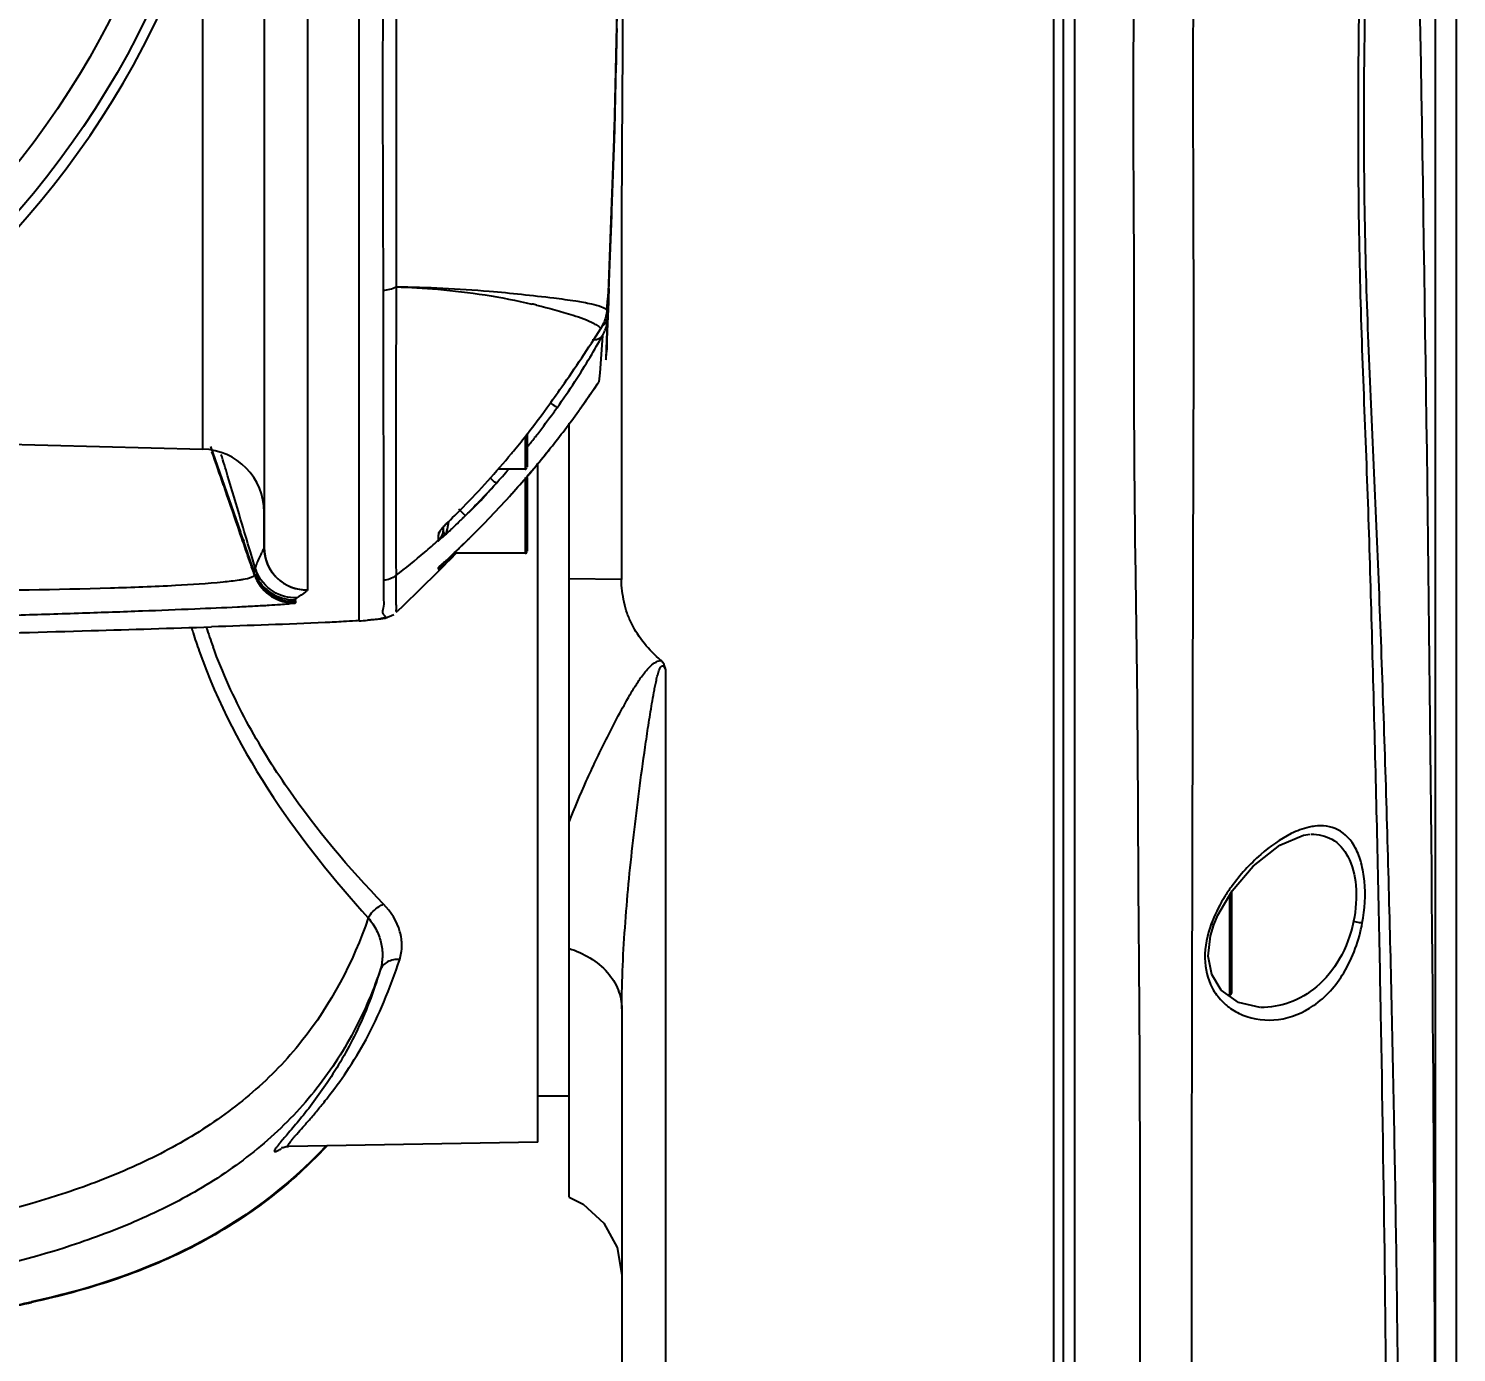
# Model space of a CAD drawing. Header units: millimetres. Extents: x 5828 to 6704, y 123 to 421.
# Drawn here: x 6483.653 to 6488.179, y 265.657 to 269.854 of the extents above; entities that cross this region are included whole.
import ezdxf

# ---------------------------------------------------------------- set-up
doc = ezdxf.new("R2010")
doc.units = ezdxf.units.MM
doc.layers.add('外形图', color=7, linetype='Continuous')
doc.layers.add('尺寸标注', color=7, linetype='Continuous')
doc.styles.add('微软雅黑', font='msyh.ttc', dxfattribs={"height": 1.5})
doc.dimstyles.new('尺寸标注_1_15比例', dxfattribs={"dimtxt": 1.5, "dimasz": 1.25, "dimexe": 0.5, "dimexo": 0.4, "dimgap": 0.5, "dimtad": 1, "dimdec": 1, "dimlfac": 15, "dimdsep": 46, "dimtxsty": '微软雅黑', "dimcen": 0.09, "dimadec": 0, "dimazin": 0, "dimtp": 0.01, "dimtm": 0.01, "dimtfac": 1, "dimtdec": 1, "dimtofl": 0, "dimtmove": 0, "dimatfit": 3, "dimfxl": 1, "dimtolj": 1, "dimarcsym": 0})

# ---------------------------------------------------------------- blocks, each defined once
blk = doc.blocks.new('*D945')
at = {"layer": 'Defpoints', "color": 0}
for p in [(6488.1127, 277.9249), (6474.9537, 264.1518), (6488.1127, 263.9724)]:
    blk.add_point(p, dxfattribs=at)
at = {"layer": '尺寸标注', "color": 0, "lineweight": -2}
for p, q in [((6474.9537, 264.5518), (6474.9537, 278.4249)), ((6488.1127, 264.3724), (6488.1127, 278.4249)), ((6476.2037, 277.9249), (6486.8627, 277.9249))]:
    blk.add_line(p, q, dxfattribs=at)
at = {"layer": '尺寸标注', "color": 0}
for points in [[(6476.2037, 278.1332), (6476.2037, 277.7166), (6474.9537, 277.9249)], [(6486.8627, 277.7166), (6486.8627, 278.1332), (6488.1127, 277.9249)]]:
    blk.add_solid(points, dxfattribs=at)
at = {"layer": '尺寸标注', "color": 0, "insert": (6481.5332, 279.2039), "char_height": 1.5, "attachment_point": 5, "style": '微软雅黑'}
blk.add_mtext('\\A1;197.4', dxfattribs=at)
blk = doc.blocks.new('*D946')
at = {"layer": 'Defpoints', "color": 0}
for p in [(6488.1787, 282.8993), (6474.8878, 252.3165), (6488.1787, 252.3087)]:
    blk.add_point(p, dxfattribs=at)
at = {"layer": '尺寸标注', "color": 0, "lineweight": -2}
for p, q in [((6474.8878, 252.7165), (6474.8878, 283.3993)), ((6488.1787, 252.7087), (6488.1787, 283.3993)), ((6476.1378, 282.8993), (6486.9287, 282.8993))]:
    blk.add_line(p, q, dxfattribs=at)
at = {"layer": '尺寸标注', "color": 0}
for points in [[(6476.1378, 283.1076), (6476.1378, 282.6909), (6474.8878, 282.8993)], [(6486.9287, 282.6909), (6486.9287, 283.1076), (6488.1787, 282.8993)]]:
    blk.add_solid(points, dxfattribs=at)
at = {"layer": '尺寸标注', "color": 0, "insert": (6481.5332, 284.1783), "char_height": 1.5, "attachment_point": 5, "style": '微软雅黑'}
blk.add_mtext('\\A1;\\A1;199.3', dxfattribs=at)

msp = doc.modelspace()

# ---------------------------------------------------------------- linework, layer by layer
at = {"layer": '外形图'}
for p, q in [((6484.6999, 274.2044), (6484.6999, 267.977)), ((6484.5374, 274.1064), (6484.5374, 268.0748)), ((6484.3999, 273.9732), (6484.3999, 268.208)), ((6486.9011, 273.3031), (6486.9011, 260.5257)), ((6486.9333, 260.5845), (6486.9333, 273.2686)), ((6486.9678, 273.3007), (6486.968, 260.5831)), ((6485.51, 269.5322), (6485.5283, 270.3684)), ((6485.5101, 269.5322), (6485.5284, 270.3684)), ((6485.5107, 269.5322), (6485.529, 270.3684)), ((6484.2052, 268.5207), (6484.2052, 270.2537)), ((6485.4835, 268.8081), (6485.51, 269.5322)), ((6485.4859, 268.8507), (6485.5107, 269.5322)), ((6485.4869, 268.9022), (6485.5101, 269.5322)), ((6486.9677, 269.3645), (6486.9677, 268.3698)), ((6484.7773, 269.0244), (6484.7779, 268.105)), ((6485.4859, 268.9612), (6485.4925, 269.0294)), ((6485.4925, 269.0294), (6485.4899, 268.963)), ((6485.4859, 268.9612), (6485.4895, 268.9986)), ((6485.4899, 268.963), (6485.489, 268.9416)), ((6485.4909, 268.9894), (6485.4898, 268.961)), ((6485.489, 268.9416), (6485.4842, 268.8285)), ((6485.489, 268.9416), (6485.486, 268.868)), ((6485.4716, 268.8799), (6485.4633, 268.7629)), ((6485.4842, 268.8285), (6485.4831, 268.8036)), ((6485.486, 268.868), (6485.4843, 268.8284)), ((6485.4831, 268.8036), (6485.4833, 268.8055)), ((6485.4833, 268.8055), (6485.4834, 268.8079)), ((6485.4633, 268.7629), (6485.4602, 268.7338)), ((6485.4633, 268.7629), (6485.4607, 268.734)), ((6485.4059, 268.6547), (6485.4606, 268.7338)), ((6485.4463, 268.7127), (6485.4564, 268.7277)), ((6485.3666, 266.1496), (6485.3666, 268.6028)), ((6485.2266, 268.5617), (6485.2266, 268.4574)), ((6485.2333, 268.5704), (6485.2333, 268.4641)), ((6483.5333, 268.5383), (6484.2052, 268.5207)), ((6484.2294, 268.5294), (6484.2438, 268.4895)), ((6484.2438, 268.4895), (6484.3248, 268.2579)), ((6485.2666, 266.324), (6485.2666, 268.4752)), ((6485.2266, 268.4574), (6485.1402, 268.4574)), ((6485.2266, 268.4309), (6485.2266, 268.1907)), ((6485.2333, 268.4307), (6485.2333, 268.1974)), ((6484.3999, 268.2084), (6484.3997, 268.3218)), ((6484.3999, 268.2084), (6484.3997, 268.3217)), ((6484.9769, 268.2837), (6484.9757, 268.2822)), ((6484.9803, 268.2682), (6484.9847, 268.291)), ((6484.3332, 268.2337), (6484.3248, 268.2579)), ((6484.9666, 268.2642), (6484.9645, 268.2503)), ((6484.9666, 268.2723), (6484.9666, 268.2641)), ((6484.9687, 268.2443), (6484.9773, 268.2521)), ((6484.9771, 268.2519), (6484.9803, 268.2682)), ((6484.3332, 268.2337), (6484.3349, 268.2286)), ((6484.3482, 268.1902), (6484.3332, 268.2337)), ((6484.3354, 268.2272), (6484.3342, 268.2309)), ((6484.3477, 268.1906), (6484.3354, 268.2272)), ((6484.3709, 268.1444), (6484.3559, 268.195)), ((6484.9513, 268.2309), (6484.9513, 268.2296)), ((6485.0278, 268.2163), (6485.0335, 268.2218)), ((6485.028, 268.2161), (6485.0337, 268.2217)), ((6484.3679, 268.133), (6484.3482, 268.1902)), ((6484.3727, 268.1495), (6484.3709, 268.1444)), ((6484.3728, 268.1494), (6484.3709, 268.1444)), ((6484.9549, 268.1471), (6484.9773, 268.168)), ((6484.9747, 268.1567), (6484.9924, 268.1743)), ((6484.977, 268.1637), (6484.9779, 268.1686)), ((6484.9924, 268.1743), (6485.0088, 268.1907)), ((6485.2266, 268.1907), (6485.001, 268.1907)), ((6484.3679, 268.133), (6484.3685, 268.1284)), ((6484.9513, 268.1437), (6484.9515, 268.1414)), ((6484.9515, 268.1414), (6484.9515, 268.1404)), ((6485.5321, 268.1072), (6485.3666, 268.1097)), ((6484.5374, 268.0748), (6484.5374, 268.0746)), ((6484.8358, 268.0196), (6484.901, 268.0828)), ((6484.5028, 268.0493), (6484.4981, 268.0433)), ((6484.4981, 268.0433), (6484.4991, 268.0374)), ((6484.4991, 268.0374), (6484.4986, 268.033)), ((6484.8185, 268.0033), (6484.8358, 268.0196)), ((6484.7684, 267.982), (6484.7618, 267.9815)), ((6484.8184, 268.0032), (6484.8183, 268.0031)), ((6485.6714, 267.8217), (6485.6714, 265.5901)), ((6487.1703, 267.1202), (6487.171, 267.024)), ((6487.4227, 267.0438), (6487.4674, 267.1203)), ((6487.4599, 266.7906), (6487.4599, 267.1075)), ((6487.4666, 266.7973), (6487.4666, 267.1189)), ((6487.171, 267.024), (6487.1714, 266.9752)), ((6487.4098, 267.0127), (6487.4227, 267.0438)), ((6487.1714, 266.9752), (6487.1717, 266.9282)), ((6487.1726, 266.7905), (6487.1727, 266.7768)), ((6487.1728, 266.7911), (6487.1729, 266.7775)), ((6487.488, 266.7661), (6487.4328, 266.8058)), ((6487.4539, 266.7906), (6487.4599, 266.7906)), ((6485.5333, 266.7466), (6485.5332, 265.6083)), ((6487.5567, 266.7511), (6487.488, 266.7661)), ((6486.9678, 266.6856), (6486.9678, 262.7898)), ((6485.3666, 266.4696), (6485.2666, 266.4696)), ((6485.2666, 266.324), (6484.4766, 266.3102))]:
    msp.add_line(p, q, dxfattribs=at)
for points in [[(6486.9677, 271.3852), (6486.9677, 270.3015), (6486.9677, 269.8026), (6486.9677, 269.3645)], [(6486.9677, 268.3698), (6486.9677, 268.1043), (6486.9678, 267.8037), (6486.9678, 267.4709), (6486.9678, 267.1105), (6486.9678, 266.6856)], [(6484.9618, 268.2673), (6484.9608, 268.2655), (6484.9615, 268.2664), (6484.9673, 268.2732), (6484.9757, 268.2822)], [(6484.901, 268.0828), (6484.9446, 268.1262), (6484.9676, 268.1495), (6484.9755, 268.1575)], [(6484.9532, 268.1455), (6484.9534, 268.1457), (6484.9549, 268.1471)], [(6484.769, 267.9822), (6484.7833, 267.9848), (6484.8107, 267.9969)], [(6487.4674, 267.1203), (6487.534, 267.1984), (6487.6189, 267.2654), (6487.6937, 267.2968), (6487.715, 267.2996)], [(6487.4328, 266.8058), (6487.4032, 266.8548), (6487.3921, 266.9137), (6487.3994, 266.9783), (6487.4098, 267.0127)], [(6484.4576, 266.307), (6484.4559, 266.306), (6484.456, 266.306), (6484.4597, 266.3074), (6484.4694, 266.3096), (6484.4766, 266.3102)], [(6485.3666, 266.1497), (6485.4104, 266.127), (6485.476, 266.0676), (6485.5185, 265.9899), (6485.5333, 265.9025)]]:
    msp.add_lwpolyline(points, dxfattribs=at)
for radius in [2.7667, 2.6667]:
    msp.add_circle((6481.5333, 271.0906), radius, dxfattribs=at)
for centre, radius, start, end in [((6481.5333, 271.0906), 2.8, 275.4406, 264.5594), ((6180.7599, 264.3978), 307.353, 358.792188, 1.049241), ((6433.3655, 271.0897), 52.1677, 357.73658, 358.64244), ((6484.7355, 266.7799), 2.2596, 76.5029, 76.8832), ((6485.3531, 268.9722), 0.1334, 328.7355, 337.578), ((6483.5505, 269.9368), 2.1926, 329.1486, 331.1815), ((6485.352, 268.9467), 0.137, 330.795, 338.8096), ((6483.4324, 270.0068), 2.3299, 326.9219, 329.1589), ((6483.3737, 270.0449), 2.3999, 324.5208, 326.9259), ((6482.7251, 270.5665), 3.2927, 325.1906, 325.7362), ((6482.9953, 270.3178), 2.8406, 322.0162, 324.0857), ((6483.1762, 270.1855), 2.6424, 324.1019, 324.5236), ((6482.9873, 270.3822), 2.9722, 324.1349, 324.4618), ((6482.8881, 270.453), 3.0941, 324.4627, 325.1923), ((6483.1755, 270.186), 2.6432, 322.2918, 324.1019), ((6482.7959, 270.522), 3.2092, 321.5034, 324.1147), ((6483.0317, 270.2895), 2.7944, 320.6713, 322.0143), ((6483.1759, 270.1857), 2.6428, 321.1367, 321.9512), ((6483.176, 270.1857), 2.6426, 321.9512, 322.2917), ((6484.1999, 268.3207), 0.2, 0, 88.5), ((6457.4481, 259.1151), 28.3867, 19.10466, 19.33199), ((6483.0483, 270.276), 2.773, 320.363, 320.6698), ((6482.8048, 270.5168), 3.199, 319.815, 321.477), ((6482.6742, 270.6069), 3.3572, 321.0744, 321.5636), ((6483.0745, 270.254), 2.7388, 315.57, 320.368), ((6482.6063, 270.6617), 3.4445, 320.289, 321.0746), ((6427.6396, 251.4343), 59.141, 16.568007, 16.708177), ((6483.1768, 270.1849), 2.6415, 317.8321, 319.1482), ((6482.7762, 270.5389), 3.2351, 318.1245, 319.4622), ((6482.6131, 270.6558), 3.4355, 319.7148, 319.9452), ((6482.7224, 270.5855), 3.3062, 319.4559, 319.662), ((6482.7225, 270.5854), 3.3061, 319.662, 319.8274), ((6482.5971, 270.6692), 3.4564, 319.9452, 320.2902), ((6446.3039, 255.2554), 40.1804, 18.90418, 19.10413), ((6483.1746, 270.187), 2.6445, 315.0718, 316.7901), ((6483.0947, 270.2087), 2.7186, 316.8778, 318.6211), ((6483.1779, 270.184), 2.64, 316.7889, 317.8312), ((6482.7689, 270.5461), 3.2453, 316.379, 318.1173), ((6483.0726, 270.2564), 2.7418, 313.9886, 315.5621), ((6483.1138, 270.3251), 2.786, 313.8867, 314.8626), ((6483.176, 270.1858), 2.6427, 313.5648, 314.1622), ((6483.1773, 270.1844), 2.6408, 314.1624, 314.5187), ((6483.1761, 270.1856), 2.6425, 314.5187, 314.7606), ((6483.1877, 270.174), 2.6261, 314.7586, 315.0711), ((6483.0611, 270.3797), 2.8619, 313.6588, 313.8897), ((6482.7565, 270.5579), 3.2624, 314.642, 316.3788), ((6484.9197, 268.2656), 0.0469, 312.3559, 328.1577), ((6484.9197, 268.2643), 0.0469, 312.3017, 328.1226), ((6484.9199, 268.2876), 0.0468, 312.9483, 328.5262), ((6484.9199, 268.2642), 0.0467, 328.1829, 342.7723), ((6483.1813, 270.18), 2.6349, 312.9689, 313.3929), ((6483.1756, 270.1862), 2.6433, 313.3928, 313.5649), ((6484.5332, 268.2079), 0.1334, 179.7752, 271.785), ((6483.1282, 270.2876), 2.7484, 307.9222, 310.374), ((6482.9779, 270.4655), 2.9812, 310.3609, 311.4486), ((6482.7451, 270.5695), 3.2787, 312.9065, 313.7418), ((6482.7468, 270.5677), 3.2762, 313.7419, 313.9127), ((6482.7476, 270.5669), 3.2751, 313.9127, 314.1297), ((6482.7495, 270.5649), 3.2724, 314.2686, 314.6427), ((6484.9197, 268.1749), 0.0469, 312.7139, 328.3977), ((6485.4335, 267.6673), 0.6744, 132.5833, 133.1682), ((6482.6832, 270.5976), 3.3444, 313.3055, 313.9665), ((6484.4944, 268.1663), 0.1334, 198.9495, 203.2327), ((6484.4987, 268.1827), 0.1334, 196.6796, 200.8491), ((6484.494, 268.1765), 0.1333, 203.3055, 271.7938), ((6484.4944, 268.1663), 0.1333, 203.2346, 271.7866), ((6484.4949, 268.1707), 0.1333, 202.8222, 271.7937), ((6484.5333, 268.208), 0.1333, 216.1221, 271.8005), ((6484.5925, 269.7041), 1.7314, 273.5594, 274.4716), ((6479.0017, 432.2507), 164.3769, 271.534893, 271.690594), ((6480.8354, 370.8341), 102.9329, 271.678912, 271.891457), ((6485.8661, 268.4741), 1.7744, 197.0178, 197.568), ((6485.8985, 268.4845), 1.8085, 197.5727, 199.526), ((6485.8355, 268.479), 1.7015, 197.9056, 200.1146), ((6487.8981, 266.8209), 0.5338, 144.1488, 148.4082), ((6487.8768, 266.8338), 0.5089, 149.1549, 159.0754), ((6487.8803, 266.8322), 0.5127, 148.4412, 149.2024), ((6487.5669, 266.8995), 0.1838, 208.1739, 224.0256), ((6487.4599, 266.7973), 0.00667, 270, 0), ((6487.5712, 266.9034), 0.1895, 223.9837, 227.4948), ((6487.5724, 266.9047), 0.1913, 227.4897, 228.0759), ((6482.9344, 269.1677), 3.43, 278.6546, 282.0986), ((6483.0142, 268.7577), 3.0109, 282.2475, 282.4216), ((6483.0197, 268.7502), 3.0038, 282.1763, 282.3509)]:
    msp.add_arc(centre, radius, start, end, dxfattribs=at)
for points, knots in [([(6487.1727, 273.2181), (6487.1708, 273.115), (6487.1682, 272.8362), (6487.1641, 272.3207), (6487.1602, 271.7724), (6487.158, 271.255), (6487.1572, 270.8234), (6487.1569, 270.3732), (6487.1548, 269.9123), (6487.1535, 269.4489), (6487.1575, 268.9909), (6487.1556, 268.5463), (6487.161, 268.1163), (6487.1677, 267.6936), (6487.1684, 267.4128), (6487.1693, 267.271)], [0, 0, 0, 0, 0.052018, 0.14063, 0.260063, 0.328634, 0.401622, 0.477775, 0.555722, 0.634104, 0.711556, 0.78676, 0.858371, 0.928461, 1, 1, 1, 1]), ([(6487.3427, 260.7515), (6487.3429, 261.3331), (6487.3432, 262.493), (6487.3409, 264.2218), (6487.3386, 265.9178), (6487.3424, 267.2995), (6487.3443, 268.2498), (6487.3465, 268.7936), (6487.3457, 269.2189), (6487.3439, 269.6527), (6487.3455, 270.0882), (6487.3459, 270.5186), (6487.3443, 271.0625), (6487.343, 271.6802), (6487.343, 272.4164), (6487.3419, 272.8931), (6487.341, 273.1518)], [0, 0, 0, 0, 0.140717, 0.280594, 0.418245, 0.551049, 0.614865, 0.648146, 0.682599, 0.717775, 0.753083, 0.787971, 0.821891, 0.884669, 0.937411, 1, 1, 1, 1]), ([(6487.9802, 272.3315), (6487.9792, 272.2862), (6487.9742, 272.1752), (6487.9571, 271.8792), (6487.9259, 271.3885), (6487.889, 270.6922), (6487.869, 270.0414), (6487.8657, 269.494), (6487.8717, 268.9579), (6487.8966, 268.432), (6487.9107, 267.9121), (6487.925, 267.3887), (6487.9446, 266.459), (6487.9622, 265.114), (6487.9622, 263.7568), (6487.9513, 262.6587), (6487.94, 261.9677), (6487.9278, 261.4135), (6487.9175, 260.997), (6487.905, 260.5804), (6487.8966, 260.3025), (6487.8941, 260.1637)], [0, 0, 0, 0, 0.011167, 0.027374, 0.073074, 0.132338, 0.199219, 0.233527, 0.267255, 0.331331, 0.36328, 0.395437, 0.460374, 0.592458, 0.726952, 0.794867, 0.863086, 0.897279, 0.931498, 0.96578, 1, 1, 1, 1]), ([(6487.9202, 260.1709), (6487.924, 260.3098), (6487.9351, 260.5876), (6487.9492, 261.0042), (6487.9612, 261.4207), (6487.9751, 261.9751), (6487.9881, 262.6663), (6487.9975, 263.4927), (6488.0008, 264.3141), (6487.9983, 265.1292), (6487.99, 265.9364), (6487.9754, 266.7344), (6487.9581, 267.3928), (6487.94, 267.9136), (6487.9204, 268.4296), (6487.8853, 269.0908), (6487.8838, 269.8943), (6487.9117, 270.6744), (6487.95, 271.2754), (6487.9798, 271.6863), (6487.9969, 271.9226), (6488.0082, 272.1017), (6488.0126, 272.2015), (6488.0126, 272.241)], [0, 0, 0, 0, 0.034518, 0.069052, 0.103561, 0.138036, 0.206819, 0.275293, 0.343347, 0.410874, 0.477763, 0.543892, 0.609149, 0.641367, 0.673359, 0.737434, 0.805826, 0.872862, 0.931333, 0.955415, 0.975202, 0.990194, 1, 1, 1, 1]), ([(6484.7767, 271.0906), (6484.7767, 270.7195), (6484.7754, 270.0307), (6484.7748, 269.342), (6484.7773, 269.0244)], [0, 0, 0, 0, 0.538926, 1, 1, 1, 1]), ([(6484.818, 271.0906), (6484.818, 270.9028), (6484.8189, 270.5338), (6484.8181, 269.9972), (6484.8175, 269.5), (6484.8184, 269.1838), (6484.8178, 269.0353)], [0, 0, 0, 0, 0.274199, 0.538538, 0.78326, 1, 1, 1, 1]), ([(6485.5329, 270.5426), (6485.534, 270.3359), (6485.5376, 269.9208), (6485.5311, 269.302), (6485.5333, 268.6968), (6485.5324, 268.3002), (6485.5321, 268.1072)], [0, 0, 0, 0, 0.254627, 0.511343, 0.762279, 1, 1, 1, 1]), ([(6484.8177, 269.035), (6484.8176, 268.9045), (6484.8175, 268.7211), (6484.8172, 268.4941), (6484.8173, 268.3631), (6484.8169, 268.2607), (6484.8177, 268.1878), (6484.8169, 268.1445), (6484.8188, 268.1248), (6484.8174, 268.1196)], [0, 0, 0, 0, 0.427721, 0.60084, 0.744139, 0.85673, 0.936769, 0.982379, 1, 1, 1, 1]), ([(6484.8177, 269.035), (6484.8619, 269.0336), (6485.0065, 269.0255), (6485.1503, 269.0034), (6485.2483, 268.9806)], [0, 0, 0, 0, 0.305171, 1, 1, 1, 1]), ([(6484.8178, 269.0353), (6484.9164, 269.0343), (6485.0834, 269.0258), (6485.2729, 269.0058), (6485.3807, 268.9917), (6485.4317, 268.9829), (6485.465, 268.9743), (6485.4816, 268.9662), (6485.4859, 268.9612)], [0, 0, 0, 0, 0.43813, 0.741942, 0.846091, 0.921354, 0.970967, 1, 1, 1, 1]), ([(6485.2629, 268.9771), (6485.3019, 268.9677), (6485.3636, 268.9511), (6485.4244, 268.9298), (6485.4455, 268.9185)], [0, 0, 0, 0, 0.625993, 1, 1, 1, 1]), ([(6485.4455, 268.9185), (6485.4473, 268.9175), (6485.4533, 268.9142), (6485.4591, 268.9104), (6485.4628, 268.9072)], [0, 0, 0, 0, 0.289616, 1, 1, 1, 1]), ([(6485.489, 268.9416), (6485.4886, 268.9333), (6485.4838, 268.9217), (6485.4757, 268.9136), (6485.4734, 268.9115)], [0, 0, 0, 0, 0.731579, 1, 1, 1, 1]), ([(6485.2959, 268.6516), (6485.3118, 268.6737), (6485.3706, 268.7562), (6485.427, 268.8406), (6485.4671, 268.903)], [0, 0, 0, 0, 0.268378, 1, 1, 1, 1]), ([(6485.4716, 268.8799), (6485.4702, 268.8776), (6485.4619, 268.8682), (6485.4484, 268.8654), (6485.4389, 268.8655)], [0, 0, 0, 0, 0.220324, 1, 1, 1, 1]), ([(6485.328, 268.652), (6485.327, 268.654), (6485.3187, 268.6577), (6485.3129, 268.6633), (6485.308, 268.6668)], [0, 0, 0, 0, 0.274181, 1, 1, 1, 1]), ([(6485.1346, 268.4117), (6485.1341, 268.4138), (6485.1259, 268.4183), (6485.1212, 268.4246), (6485.1168, 268.4286)], [0, 0, 0, 0, 0.273427, 1, 1, 1, 1]), ([(6485.2266, 268.4574), (6485.2282, 268.4574), (6485.2317, 268.4576), (6485.2324, 268.4617), (6485.2315, 268.4627)], [0, 0, 0, 0, 0.543158, 1, 1, 1, 1]), ([(6485.0368, 268.3093), (6485.0367, 268.31), (6485.0342, 268.3117), (6485.0286, 268.319), (6485.0219, 268.3252), (6485.017, 268.3301)], [0, 0, 0, 0, 0.074812, 0.27437, 1, 1, 1, 1]), ([(6484.9769, 268.2837), (6484.9754, 268.2821), (6484.9701, 268.2766), (6484.9649, 268.271), (6484.9613, 268.2669)], [0, 0, 0, 0, 0.283072, 1, 1, 1, 1]), ([(6484.9513, 268.2296), (6484.9513, 268.2279), (6484.9612, 268.2398), (6484.9643, 268.2404), (6484.9687, 268.2443)], [0, 0, 0, 0, 0.231468, 1, 1, 1, 1]), ([(6484.9518, 268.2534), (6484.9518, 268.2511), (6484.9517, 268.2449), (6484.9517, 268.2387), (6484.9516, 268.2347)], [0, 0, 0, 0, 0.361573, 1, 1, 1, 1]), ([(6484.9546, 268.2586), (6484.9538, 268.2575), (6484.9528, 268.2559), (6484.9518, 268.2541), (6484.9518, 268.2534)], [0, 0, 0, 0, 0.657717, 1, 1, 1, 1]), ([(6484.9666, 268.2642), (6484.9666, 268.2626), (6484.9668, 268.2579), (6484.9698, 268.2534), (6484.9726, 268.2518)], [0, 0, 0, 0, 0.319262, 1, 1, 1, 1]), ([(6484.9726, 268.2518), (6484.9732, 268.2514), (6484.9748, 268.2506), (6484.9765, 268.2515), (6484.9772, 268.252)], [0, 0, 0, 0, 0.455564, 1, 1, 1, 1]), ([(6484.393, 268.1944), (6484.3912, 268.191), (6484.3838, 268.1763), (6484.3771, 268.1613), (6484.3727, 268.1495)], [0, 0, 0, 0, 0.231535, 1, 1, 1, 1]), ([(6484.3999, 268.208), (6484.3999, 268.2081), (6484.3999, 268.2082), (6484.3999, 268.2083), (6484.3999, 268.2084)], [0, 0, 0, 0, 0.496845, 1, 1, 1, 1]), ([(6484.9516, 268.2347), (6484.9516, 268.234), (6484.9515, 268.2327), (6484.9514, 268.2315), (6484.9513, 268.2309)], [0, 0, 0, 0, 0.545939, 1, 1, 1, 1]), ([(6485.2266, 268.1907), (6485.2282, 268.1907), (6485.2317, 268.1909), (6485.2324, 268.195), (6485.2315, 268.1961)], [0, 0, 0, 0, 0.543158, 1, 1, 1, 1]), ([(6484.9515, 268.1404), (6484.9516, 268.1398), (6484.9543, 268.1435), (6484.957, 268.1447), (6484.9641, 268.1519), (6484.9691, 268.1563), (6484.9721, 268.1592)], [0, 0, 0, 0, 0.057465, 0.239401, 0.552214, 1, 1, 1, 1]), ([(6484.9772, 268.1679), (6484.9747, 268.1656), (6484.9671, 268.1585), (6484.9595, 268.1514), (6484.9545, 268.1468)], [0, 0, 0, 0, 0.339918, 1, 1, 1, 1]), ([(6484.9725, 268.1632), (6484.9727, 268.1631), (6484.9731, 268.1628), (6484.9735, 268.1627), (6484.9738, 268.1626)], [0, 0, 0, 0, 0.514382, 1, 1, 1, 1]), ([(6484.9738, 268.1626), (6484.9742, 268.1625), (6484.9755, 268.1626), (6484.9765, 268.1633), (6484.9771, 268.1638)], [0, 0, 0, 0, 0.409676, 1, 1, 1, 1]), ([(6484.3332, 268.1074), (6484.3289, 268.1066), (6484.3077, 268.103), (6484.2863, 268.1005), (6484.2693, 268.0988)], [0, 0, 0, 0, 0.204413, 1, 1, 1, 1]), ([(6484.3683, 268.123), (6484.369, 268.1192), (6484.3533, 268.1104), (6484.3424, 268.1092), (6484.3332, 268.1074)], [0, 0, 0, 0, 0.289667, 1, 1, 1, 1]), ([(6484.3681, 268.1349), (6484.3681, 268.1345), (6484.368, 268.1339), (6484.3679, 268.1333), (6484.3679, 268.133)], [0, 0, 0, 0, 0.591154, 1, 1, 1, 1]), ([(6484.369, 268.1384), (6484.3688, 268.1378), (6484.3685, 268.1366), (6484.3682, 268.1354), (6484.3681, 268.1349)], [0, 0, 0, 0, 0.559794, 1, 1, 1, 1]), ([(6484.3685, 268.1251), (6484.3685, 268.1248), (6484.3684, 268.1241), (6484.3683, 268.1234), (6484.3683, 268.123)], [0, 0, 0, 0, 0.478028, 1, 1, 1, 1]), ([(6484.3685, 268.1284), (6484.3686, 268.1279), (6484.3686, 268.1268), (6484.3686, 268.1257), (6484.3685, 268.1251)], [0, 0, 0, 0, 0.445661, 1, 1, 1, 1]), ([(6484.7779, 268.105), (6484.7781, 268.0936), (6484.7788, 268.0725), (6484.7779, 268.0427), (6484.7794, 268.0195), (6484.7726, 268.0028), (6484.7765, 267.9977)], [0, 0, 0, 0, 0.318469, 0.592835, 0.820804, 1, 1, 1, 1]), ([(6484.8174, 268.1196), (6484.8169, 268.1057), (6484.817, 268.0806), (6484.8173, 268.051), (6484.8172, 268.0315), (6484.8179, 268.0215), (6484.818, 268.0146), (6484.8173, 268.0102), (6484.8174, 268.0067), (6484.8197, 268.004), (6484.8189, 268.0033)], [0, 0, 0, 0, 0.359158, 0.645132, 0.762327, 0.861068, 0.903367, 0.941165, 0.973273, 1, 1, 1, 1]), ([(6484.9545, 268.1468), (6484.9537, 268.146), (6484.953, 268.1449), (6484.9513, 268.144), (6484.9513, 268.1437)], [0, 0, 0, 0, 0.746027, 1, 1, 1, 1]), ([(6485.6572, 267.8506), (6485.6383, 267.8672), (6485.6035, 267.903), (6485.5688, 267.9549), (6485.5495, 267.9999), (6485.54, 268.0351), (6485.5341, 268.0709), (6485.5321, 268.095), (6485.5321, 268.1071)], [0, 0, 0, 0, 0.255942, 0.506707, 0.630642, 0.75374, 0.876878, 1, 1, 1, 1]), ([(6484.2693, 268.0988), (6484.2192, 268.0937), (6484.1002, 268.0864), (6483.8094, 268.0753), (6483.5686, 268.0719), (6483.3967, 268.0713)], [0, 0, 0, 0, 0.172708, 0.409548, 1, 1, 1, 1]), ([(6484.5374, 268.0746), (6484.5354, 268.0722), (6484.5249, 268.0624), (6484.5124, 268.0551), (6484.5028, 268.0493)], [0, 0, 0, 0, 0.216413, 1, 1, 1, 1]), ([(6484.4986, 268.033), (6484.4978, 268.0312), (6484.4882, 268.032), (6484.4745, 268.0285), (6484.4475, 268.0275), (6484.4122, 268.0247), (6484.3667, 268.0223), (6484.2882, 268.0182), (6484.1694, 268.013), (6484.0057, 268.0065), (6483.8181, 267.9999), (6483.614, 267.9935), (6483.4731, 267.9895), (6483.4012, 267.9876)], [0, 0, 0, 0, 0.005376, 0.019904, 0.043571, 0.076231, 0.117682, 0.167638, 0.291145, 0.442171, 0.615171, 0.803519, 1, 1, 1, 1]), ([(6484.6509, 267.9738), (6484.6317, 267.9727), (6484.4923, 267.9658), (6484.3529, 267.9613), (6484.2328, 267.9573)], [0, 0, 0, 0, 0.138378, 1, 1, 1, 1]), ([(6484.6999, 267.977), (6484.6965, 267.9768), (6484.6802, 267.9756), (6484.6639, 267.9746), (6484.6509, 267.9738)], [0, 0, 0, 0, 0.207418, 1, 1, 1, 1]), ([(6484.7477, 267.9798), (6484.7462, 267.9796), (6484.7395, 267.979), (6484.7327, 267.9784), (6484.7274, 267.978)], [0, 0, 0, 0, 0.218095, 1, 1, 1, 1]), ([(6484.778, 267.9849), (6484.7771, 267.9846), (6484.7717, 267.9831), (6484.7662, 267.9822), (6484.7618, 267.9815)], [0, 0, 0, 0, 0.18279, 1, 1, 1, 1]), ([(6484.7765, 267.9977), (6484.7784, 267.9953), (6484.7822, 267.9937), (6484.7847, 267.9877), (6484.7816, 267.9863), (6484.7802, 267.9857)], [0, 0, 0, 0, 0.544276, 0.725675, 1, 1, 1, 1]), ([(6484.7802, 267.9857), (6484.7799, 267.9855), (6484.7791, 267.9853), (6484.7784, 267.985), (6484.778, 267.9849)], [0, 0, 0, 0, 0.471285, 1, 1, 1, 1]), ([(6484.194, 267.88), (6484.2519, 267.7167), (6484.4094, 267.4161), (6484.6213, 267.1551), (6484.7298, 267.0349)], [0, 0, 0, 0, 0.516984, 1, 1, 1, 1]), ([(6484.7783, 267.0781), (6484.6686, 267.1923), (6484.5112, 267.3778), (6484.338, 267.6574), (6484.2674, 267.8127), (6484.2377, 267.8939)], [0, 0, 0, 0, 0.482387, 0.736815, 1, 1, 1, 1]), ([(6485.3666, 267.3386), (6485.3834, 267.3822), (6485.4111, 267.4474), (6485.451, 267.534), (6485.4833, 267.6002), (6485.5175, 267.667), (6485.5478, 267.7226), (6485.574, 267.7668), (6485.5954, 267.7996), (6485.616, 267.8261), (6485.6367, 267.8436), (6485.65, 267.8504), (6485.6572, 267.8506)], [0, 0, 0, 0, 0.234584, 0.355662, 0.479058, 0.604649, 0.732408, 0.797179, 0.86271, 0.929477, 0.963873, 1, 1, 1, 1]), ([(6485.5333, 266.7467), (6485.5333, 266.8382), (6485.5402, 266.9759), (6485.556, 267.1594), (6485.5708, 267.2978), (6485.5879, 267.4366), (6485.6037, 267.5523), (6485.6157, 267.6334), (6485.623, 267.6796), (6485.6286, 267.7143), (6485.6337, 267.7432), (6485.6381, 267.7662), (6485.6417, 267.7835), (6485.6457, 267.8006), (6485.6497, 267.8148), (6485.6534, 267.8245), (6485.6563, 267.8297), (6485.659, 267.8337), (6485.6646, 267.8339), (6485.6683, 267.8285), (6485.6702, 267.8244), (6485.6714, 267.8217)], [0, 0, 0, 0, 0.246196, 0.370462, 0.495357, 0.620788, 0.746605, 0.809597, 0.841106, 0.872624, 0.904158, 0.919933, 0.935718, 0.951518, 0.967353, 0.975314, 0.979331, 0.983436, 0.987642, 0.991889, 1, 1, 1, 1]), ([(6485.6714, 267.8223), (6485.6722, 267.8248), (6485.6698, 267.8303), (6485.6674, 267.8377), (6485.6636, 267.8451), (6485.6593, 267.8488), (6485.6572, 267.8506)], [0, 0, 0, 0, 0.24285, 0.491214, 0.742413, 1, 1, 1, 1]), ([(6487.6553, 267.3019), (6487.6201, 267.2846), (6487.5501, 267.2342), (6487.4923, 267.1708), (6487.4655, 267.1335)], [0, 0, 0, 0, 0.460904, 1, 1, 1, 1]), ([(6487.7294, 267.3255), (6487.7233, 267.3247), (6487.6977, 267.3202), (6487.6732, 267.3107), (6487.6553, 267.3019)], [0, 0, 0, 0, 0.234148, 1, 1, 1, 1]), ([(6487.718, 267.2997), (6487.7406, 267.3001), (6487.79, 267.2897), (6487.8442, 267.226), (6487.8654, 267.1318), (6487.8603, 267.0612), (6487.8526, 267.024)], [0, 0, 0, 0, 0.193438, 0.40363, 0.67528, 1, 1, 1, 1]), ([(6487.8803, 267.0188), (6487.8882, 267.0623), (6487.8928, 267.1268), (6487.8791, 267.2067), (6487.8574, 267.2662), (6487.8094, 267.3221), (6487.7539, 267.3285), (6487.7294, 267.3255)], [0, 0, 0, 0, 0.334215, 0.481738, 0.609621, 0.813096, 1, 1, 1, 1]), ([(6484.7299, 267.0349), (6484.7376, 267.0495), (6484.7537, 267.0663), (6484.7732, 267.0762), (6484.7783, 267.0781)], [0, 0, 0, 0, 0.75446, 1, 1, 1, 1]), ([(6484.8293, 266.9028), (6484.8336, 266.9168), (6484.8384, 266.9466), (6484.8295, 267.0103), (6484.8017, 267.0537), (6484.7783, 267.0781)], [0, 0, 0, 0, 0.230933, 0.46782, 1, 1, 1, 1]), ([(6484.7298, 267.0349), (6484.6818, 266.8947), (6484.5754, 266.6921), (6484.3673, 266.477), (6484.1842, 266.3447), (6483.9837, 266.2407), (6483.7022, 266.1334), (6483.3352, 266.0448), (6482.8875, 265.9826), (6482.4368, 265.9479), (6481.9852, 265.9314), (6481.6839, 265.9282), (6481.5333, 265.9284)], [0, 0, 0, 0, 0.123395, 0.185602, 0.248014, 0.310547, 0.373155, 0.498422, 0.623786, 0.749181, 0.874589, 1, 1, 1, 1]), ([(6484.7299, 267.0349), (6484.74, 267.0224), (6484.7574, 266.9965), (6484.7728, 266.9535), (6484.7764, 266.9102), (6484.7715, 266.8822), (6484.7674, 266.8689)], [0, 0, 0, 0, 0.272546, 0.524336, 0.763596, 1, 1, 1, 1]), ([(6487.5013, 266.7269), (6487.5364, 266.7124), (6487.6181, 266.7028), (6487.738, 266.7524), (6487.8348, 266.8639), (6487.87, 266.9636), (6487.8803, 267.0188)], [0, 0, 0, 0, 0.20933, 0.430172, 0.689988, 1, 1, 1, 1]), ([(6487.8526, 267.024), (6487.844, 266.982), (6487.8157, 266.9049), (6487.743, 266.8145), (6487.6534, 266.7615), (6487.5885, 266.7505), (6487.5576, 266.7511)], [0, 0, 0, 0, 0.295897, 0.556836, 0.786317, 1, 1, 1, 1]), ([(6487.8526, 267.024), (6487.8554, 267.0235), (6487.8646, 267.0218), (6487.8738, 267.02), (6487.8803, 267.0188)], [0, 0, 0, 0, 0.298184, 1, 1, 1, 1]), ([(6487.4015, 267.0155), (6487.3892, 266.9807), (6487.3734, 266.9117), (6487.3897, 266.8412), (6487.4049, 266.8127)], [0, 0, 0, 0, 0.533607, 1, 1, 1, 1]), ([(6487.4098, 267.0127), (6487.4097, 267.0125), (6487.4088, 267.0132), (6487.4074, 267.0133), (6487.4047, 267.0145), (6487.4027, 267.0151), (6487.4016, 267.0155)], [0, 0, 0, 0, 0.066889, 0.26387, 0.579418, 1, 1, 1, 1]), ([(6485.3666, 266.9378), (6485.4121, 266.9236), (6485.4761, 266.8865), (6485.5248, 266.8095), (6485.5333, 266.7671), (6485.5333, 266.7467)], [0, 0, 0, 0, 0.531448, 0.77174, 1, 1, 1, 1]), ([(6484.4766, 266.3102), (6484.476, 266.3102), (6484.4746, 266.3105), (6484.4749, 266.3133), (6484.4765, 266.3162), (6484.4793, 266.3206), (6484.4835, 266.3261), (6484.489, 266.3328), (6484.4957, 266.3408), (6484.5072, 266.3538), (6484.5241, 266.3729), (6484.5472, 266.3993), (6484.5732, 266.4302), (6484.6127, 266.4795), (6484.6652, 266.5516), (6484.7269, 266.6521), (6484.7825, 266.7711), (6484.814, 266.8573), (6484.8293, 266.9028)], [0, 0, 0, 0, 0.002443, 0.005083, 0.009902, 0.017249, 0.027171, 0.039658, 0.054679, 0.07216, 0.11407, 0.164507, 0.222627, 0.287725, 0.436335, 0.605878, 0.793552, 1, 1, 1, 1]), ([(6484.8293, 266.9027), (6484.8162, 266.9037), (6484.7958, 266.9003), (6484.7757, 266.8847), (6484.7693, 266.8743), (6484.7674, 266.8689)], [0, 0, 0, 0, 0.525939, 0.768661, 1, 1, 1, 1]), ([(6484.7674, 266.8689), (6484.7429, 266.7972), (6484.6823, 266.6573), (6484.5544, 266.4679), (6484.3928, 266.3062), (6484.2058, 266.1755), (6484.0023, 266.0729), (6483.718, 265.9664), (6483.3482, 265.8778), (6482.8973, 265.8144), (6482.4434, 265.7784), (6481.9885, 265.761), (6481.685, 265.7577), (6481.5333, 265.7577)], [0, 0, 0, 0, 0.062462, 0.124904, 0.18734, 0.249782, 0.312241, 0.374726, 0.499706, 0.624759, 0.749832, 0.874916, 1, 1, 1, 1]), ([(6484.7674, 266.8689), (6484.7469, 266.8005), (6484.699, 266.6767), (6484.6089, 266.52), (6484.5321, 266.4182), (6484.4802, 266.3568), (6484.4591, 266.3325), (6484.4503, 266.322)], [0, 0, 0, 0, 0.336124, 0.6215, 0.848564, 0.935335, 1, 1, 1, 1]), ([(6487.1729, 266.7775), (6487.1746, 266.5345), (6487.1752, 266.0444), (6487.1753, 265.304), (6487.1731, 264.5543), (6487.172, 263.7981), (6487.1694, 263.0377), (6487.1655, 262.0194), (6487.1672, 261.2547), (6487.1686, 260.7444)], [0, 0, 0, 0, 0.120797, 0.243727, 0.368161, 0.49361, 0.61973, 0.746278, 1, 1, 1, 1]), ([(6487.4445, 266.7624), (6487.4488, 266.7585), (6487.4661, 266.7443), (6487.4859, 266.7332), (6487.5013, 266.7269)], [0, 0, 0, 0, 0.256917, 1, 1, 1, 1]), ([(6484.5948, 266.3085), (6484.5326, 266.2424), (6484.3961, 266.121), (6484.1621, 265.9784), (6483.9077, 265.8763), (6483.6424, 265.808), (6483.3723, 265.7635), (6483.0094, 265.7255), (6482.736, 265.7124), (6482.5538, 265.7062)], [0, 0, 0, 0, 0.124493, 0.249251, 0.374221, 0.499364, 0.624523, 0.749689, 1, 1, 1, 1]), ([(6484.5965, 266.3123), (6484.4746, 266.1826), (6484.1814, 265.964), (6483.8366, 265.8558), (6483.6619, 265.8173)], [0, 0, 0, 0, 0.498688, 1, 1, 1, 1]), ([(6484.598, 266.3112), (6484.5369, 266.246), (6484.4028, 266.1259), (6484.1733, 265.9838), (6483.9236, 265.8811), (6483.7499, 265.835), (6483.6622, 265.8158)], [0, 0, 0, 0, 0.249416, 0.499424, 0.749592, 1, 1, 1, 1]), ([(6484.4418, 266.3115), (6484.44, 266.3093), (6484.437, 266.3053), (6484.4339, 266.3006), (6484.4324, 266.2976), (6484.4319, 266.2961), (6484.4318, 266.2948), (6484.4328, 266.2935), (6484.4358, 266.2939), (6484.4426, 266.2965), (6484.4487, 266.3002), (6484.4532, 266.303)], [0, 0, 0, 0, 0.197566, 0.339088, 0.389128, 0.426265, 0.452413, 0.472687, 0.528541, 0.632278, 1, 1, 1, 1]), ([(6484.4503, 266.322), (6484.4495, 266.321), (6484.4466, 266.3176), (6484.4438, 266.3141), (6484.4418, 266.3115)], [0, 0, 0, 0, 0.273319, 1, 1, 1, 1])]:
    msp.add_open_spline(points, degree=3, knots=knots, dxfattribs=at)
for points in [[(6484.7773, 269.0244), (6484.7913, 269.0249), (6484.8058, 269.0282), (6484.8178, 269.0353)], [(6485.4859, 268.9612), (6485.4849, 268.9476), (6485.4816, 268.934), (6485.4764, 268.9213)], [(6485.489, 268.9416), (6485.4884, 268.9265), (6485.4852, 268.9113), (6485.4798, 268.8972)], [(6485.4628, 268.9072), (6485.4643, 268.9059), (6485.4658, 268.9045), (6485.4671, 268.903)], [(6485.4868, 268.835), (6485.4868, 268.8402), (6485.4867, 268.8455), (6485.4865, 268.8507)], [(6484.2838, 268.4372), (6484.2771, 268.4594), (6484.2704, 268.4815), (6484.2637, 268.5037)], [(6484.3559, 268.195), (6484.3457, 268.2295), (6484.3355, 268.2641), (6484.3252, 268.2986)], [(6484.3456, 268.1897), (6484.3361, 268.2175), (6484.3266, 268.2454), (6484.317, 268.2733)], [(6484.9613, 268.2669), (6484.959, 268.2642), (6484.9567, 268.2615), (6484.9546, 268.2586)], [(6484.9666, 268.2654), (6484.9666, 268.2568), (6484.9641, 268.248), (6484.9596, 268.2408)], [(6484.3999, 268.2084), (6484.3977, 268.2037), (6484.3953, 268.199), (6484.393, 268.1944)], [(6484.4255, 268.1294), (6484.4093, 268.1517), (6484.3999, 268.1805), (6484.3999, 268.208)], [(6484.3683, 268.123), (6484.3607, 268.1452), (6484.3532, 268.1674), (6484.3456, 268.1897)], [(6484.3685, 268.1284), (6484.3616, 268.1491), (6484.3546, 268.1698), (6484.3477, 268.1906)], [(6484.3709, 268.1444), (6484.3702, 268.1424), (6484.3696, 268.1404), (6484.369, 268.1384)], [(6484.4288, 268.0691), (6484.4044, 268.0841), (6484.3842, 268.1084), (6484.374, 268.1352)], [(6484.8174, 268.1196), (6484.8064, 268.1108), (6484.7919, 268.1054), (6484.7779, 268.105)], [(6484.5028, 268.0493), (6484.4773, 268.0486), (6484.4505, 268.0557), (6484.4288, 268.0691)], [(6484.7618, 267.9815), (6484.7571, 267.9808), (6484.7524, 267.9803), (6484.7477, 267.9798)], [(6487.1693, 267.271), (6487.1696, 267.2207), (6487.1699, 267.1705), (6487.1703, 267.1202)], [(6487.1717, 266.9282), (6487.1721, 266.8825), (6487.1724, 266.8368), (6487.1728, 266.7911)]]:
    msp.add_open_spline(points, degree=3, dxfattribs=at)

# ---------------------------------------------------------------- dimensions: what is measured, and where the dimension line sits
at = {"layer": '尺寸标注'}
dim = msp.add_linear_dim(base=(6488.1787, 282.8993), p1=(6474.8878, 252.3165), p2=(6488.1787, 252.3087), text='\\A1;199.3', dimstyle='尺寸标注_1_15比例', override={"dimtxsty": '微软雅黑'}, dxfattribs=at)
dim.commit()
dim.dimension.update_dxf_attribs({"geometry": '*D946', "text_midpoint": (6481.5332, 284.1783)})
dim = msp.add_linear_dim(base=(6488.1127, 277.9249), p1=(6474.9537, 264.1518), p2=(6488.1127, 263.9724), dimstyle='尺寸标注_1_15比例', dxfattribs=at)
dim.commit()
dim.dimension.update_dxf_attribs({"geometry": '*D945', "text_midpoint": (6481.5332, 279.2039)})

doc.saveas('drawing.dxf')
